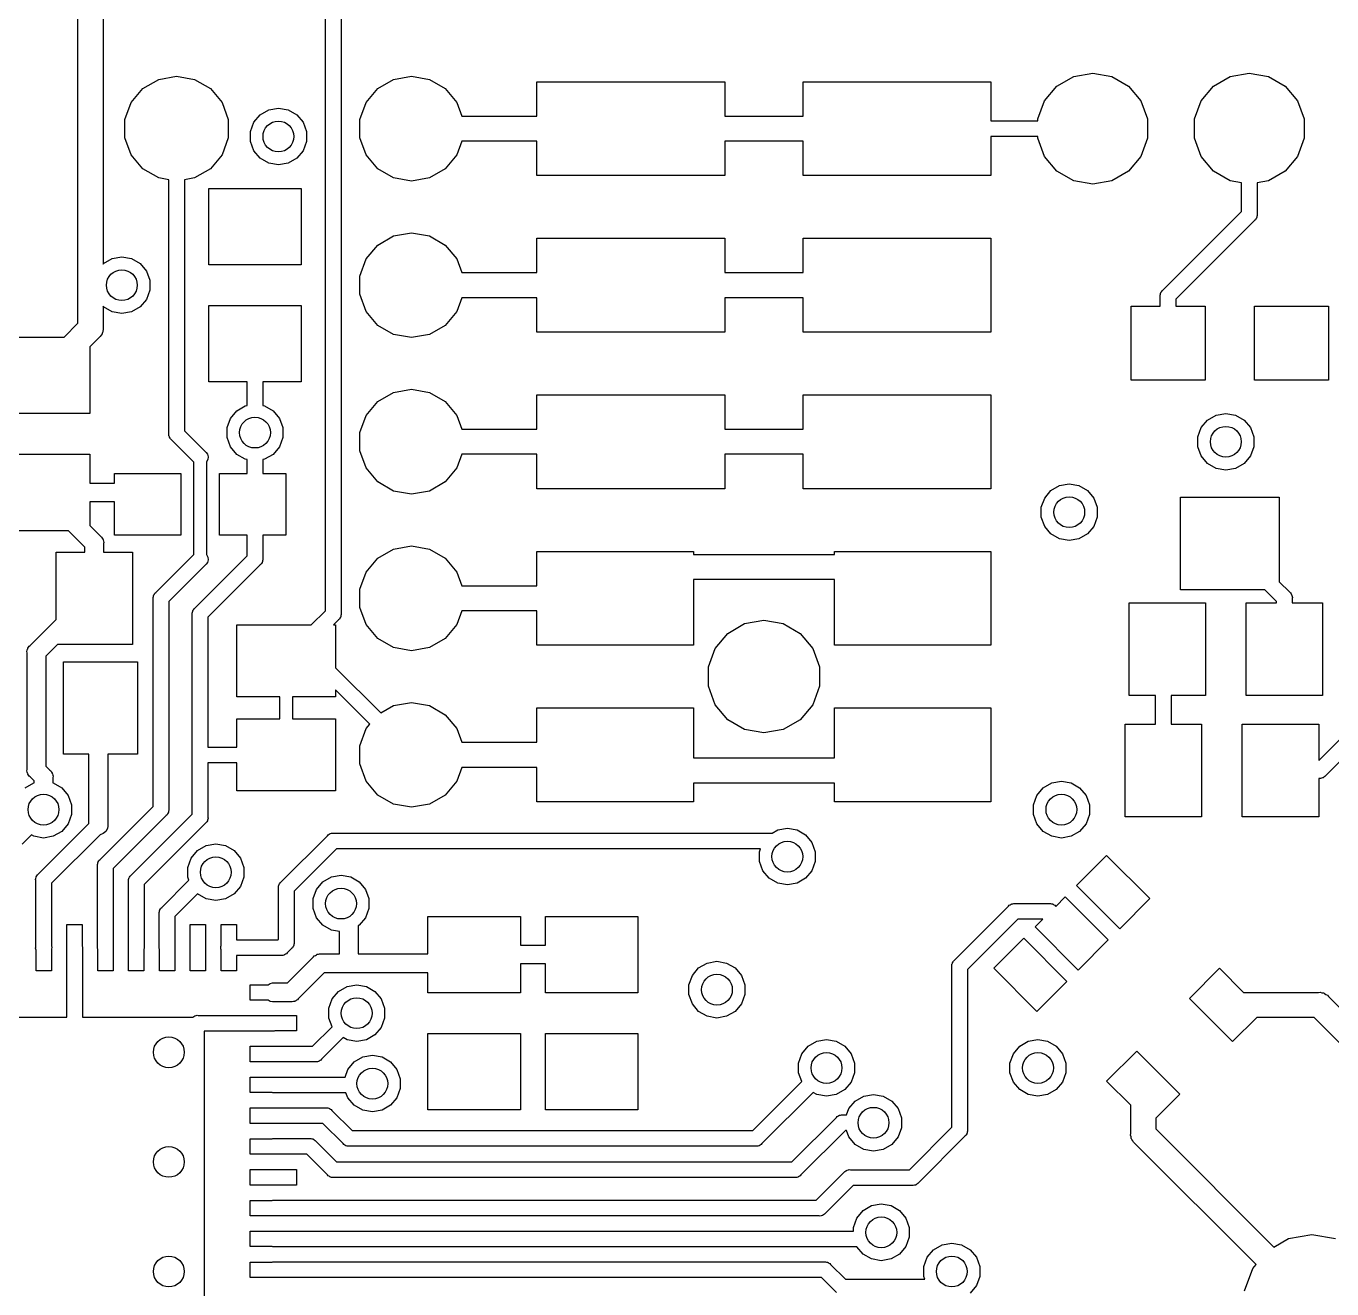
# Model space of a CAD drawing. Extents: x 109.3 to 187.7, y -145.2 to -64.7.
# Drawn here: x 147.96 to 169.14, y -132.72 to -112.23 of the extents above; entities that cross this region are included whole.
import ezdxf

# ---------------------------------------------------------------- set-up
doc = ezdxf.new("R2010")
doc.units = 0
doc.header["$MEASUREMENT"] = 0
doc.layers.add('BLACK', color=7, linetype='CONTINUOUS')

msp = doc.modelspace()

# ---------------------------------------------------------------- linework, layer by layer
at = {"layer": 'BLACK', "linetype": 'CONTINUOUS'}
for p, q in [((152.819, -121.715), (152.819, -85.3241)), ((153.073, -85.3712), (153.073, -121.762)), ((148.806, -116.451), (148.806, -91.6775)), ((149.212, -91.7528), (149.212, -116.092)), ((149.859, -113.242), (150.115, -113.094)), ((150.115, -113.094), (150.406, -113.042)), ((150.406, -113.042), (150.697, -113.094)), ((150.697, -113.094), (150.953, -113.242)), ((153.669, -113.242), (153.925, -113.094)), ((153.925, -113.094), (154.216, -113.042)), ((154.216, -113.042), (154.507, -113.094)), ((154.507, -113.094), (154.763, -113.242)), ((164.685, -113.202), (164.956, -113.045)), ((164.956, -113.045), (165.265, -112.991)), ((165.265, -112.991), (165.574, -113.045)), ((165.574, -113.045), (165.845, -113.202)), ((167.225, -113.202), (167.496, -113.045)), ((167.496, -113.045), (167.805, -112.991)), ((167.805, -112.991), (168.114, -113.045)), ((168.114, -113.045), (168.385, -113.202)), ((149.669, -113.468), (149.859, -113.242)), ((150.953, -113.242), (151.143, -113.468)), ((153.479, -113.468), (153.669, -113.242)), ((154.763, -113.242), (154.953, -113.468)), ((156.248, -113.69), (156.248, -113.132)), ((156.248, -113.132), (159.296, -113.132)), ((159.296, -113.132), (159.296, -113.69)), ((160.566, -113.69), (160.566, -113.132)), ((160.566, -113.132), (163.614, -113.132)), ((163.614, -113.132), (163.614, -113.767)), ((164.483, -113.442), (164.685, -113.202)), ((165.845, -113.202), (166.047, -113.442)), ((167.023, -113.442), (167.225, -113.202)), ((168.385, -113.202), (168.587, -113.442)), ((149.568, -113.746), (149.669, -113.468)), ((151.143, -113.468), (151.244, -113.746)), ((153.378, -113.746), (153.479, -113.468)), ((154.953, -113.468), (155.034, -113.69)), ((164.376, -113.737), (164.483, -113.442)), ((166.047, -113.442), (166.154, -113.737)), ((166.916, -113.737), (167.023, -113.442)), ((168.587, -113.442), (168.694, -113.737)), ((151.659, -113.791), (151.761, -113.668)), ((151.761, -113.668), (151.9, -113.588)), ((151.9, -113.588), (152.057, -113.56)), ((152.057, -113.56), (152.214, -113.588)), ((152.214, -113.588), (152.353, -113.668)), ((152.353, -113.668), (152.456, -113.791)), ((155.034, -113.69), (156.248, -113.69)), ((159.296, -113.69), (160.566, -113.69)), ((149.568, -114.041), (149.568, -113.746)), ((151.244, -113.746), (151.244, -114.041)), ((151.604, -113.941), (151.659, -113.791)), ((151.604, -114.101), (151.604, -113.941)), ((152.456, -113.791), (152.51, -113.941)), ((152.51, -113.941), (152.51, -114.101)), ((153.378, -114.041), (153.378, -113.746)), ((163.614, -113.767), (164.376, -113.767)), ((164.376, -113.767), (164.376, -113.737)), ((166.154, -113.737), (166.154, -114.05)), ((166.916, -114.05), (166.916, -113.737)), ((168.694, -113.737), (168.694, -114.05)), ((149.669, -114.319), (149.568, -114.041)), ((151.244, -114.041), (151.143, -114.319)), ((151.659, -114.251), (151.604, -114.101)), ((152.51, -114.101), (152.456, -114.251)), ((153.479, -114.319), (153.378, -114.041)), ((155.034, -114.097), (154.953, -114.319)), ((156.248, -114.097), (155.034, -114.097)), ((156.248, -114.656), (156.248, -114.097)), ((160.566, -114.097), (159.296, -114.097)), ((159.296, -114.097), (159.296, -114.656)), ((160.566, -114.656), (160.566, -114.097)), ((164.376, -114.021), (163.614, -114.021)), ((163.614, -114.021), (163.614, -114.656)), ((164.376, -114.05), (164.376, -114.021)), ((164.483, -114.345), (164.376, -114.05)), ((166.154, -114.05), (166.047, -114.345)), ((167.023, -114.345), (166.916, -114.05)), ((168.694, -114.05), (168.587, -114.345)), ((149.859, -114.546), (149.669, -114.319)), ((151.143, -114.319), (150.953, -114.546)), ((151.761, -114.373), (151.659, -114.251)), ((152.456, -114.251), (152.353, -114.373)), ((153.669, -114.546), (153.479, -114.319)), ((154.953, -114.319), (154.763, -114.546)), ((164.685, -114.585), (164.483, -114.345)), ((166.047, -114.345), (165.845, -114.585)), ((167.225, -114.585), (167.023, -114.345)), ((168.587, -114.345), (168.385, -114.585)), ((150.115, -114.693), (149.859, -114.546)), ((150.953, -114.546), (150.697, -114.693)), ((151.9, -114.453), (151.761, -114.373)), ((152.057, -114.481), (151.9, -114.453)), ((152.214, -114.453), (152.057, -114.481)), ((152.353, -114.373), (152.214, -114.453)), ((153.925, -114.693), (153.669, -114.546)), ((154.763, -114.546), (154.507, -114.693)), ((150.279, -114.722), (150.115, -114.693)), ((150.279, -118.841), (150.279, -114.722)), ((150.697, -114.693), (150.533, -114.722)), ((150.533, -114.722), (150.533, -118.794)), ((154.216, -114.745), (153.925, -114.693)), ((154.507, -114.693), (154.216, -114.745)), ((159.296, -114.656), (156.248, -114.656)), ((163.614, -114.656), (160.566, -114.656)), ((164.956, -114.742), (164.685, -114.585)), ((165.265, -114.796), (164.956, -114.742)), ((165.574, -114.742), (165.265, -114.796)), ((165.845, -114.585), (165.574, -114.742)), ((167.496, -114.742), (167.225, -114.585)), ((167.678, -114.774), (167.496, -114.742)), ((167.678, -115.238), (167.678, -114.774)), ((168.114, -114.742), (167.932, -114.774)), ((167.932, -114.774), (167.932, -115.285)), ((168.385, -114.585), (168.114, -114.742)), ((150.926, -116.104), (150.926, -114.864)), ((150.926, -114.864), (152.426, -114.864)), ((152.426, -114.864), (152.426, -116.104)), ((166.402, -116.514), (167.678, -115.238)), ((167.891, -115.384), (166.615, -116.661)), ((167.904, -115.373), (167.891, -115.384)), ((167.912, -115.359), (167.904, -115.373)), ((167.922, -115.345), (167.912, -115.359)), ((167.923, -115.34), (167.922, -115.345)), ((167.926, -115.335), (167.923, -115.34)), ((167.929, -115.318), (167.926, -115.335)), ((167.934, -115.302), (167.929, -115.318)), ((167.932, -115.285), (167.934, -115.302)), ((153.669, -115.782), (153.925, -115.634)), ((153.925, -115.634), (154.216, -115.582)), ((154.216, -115.582), (154.507, -115.634)), ((154.507, -115.634), (154.763, -115.782)), ((153.479, -116.008), (153.669, -115.782)), ((154.763, -115.782), (154.953, -116.008)), ((156.248, -116.23), (156.248, -115.672)), ((156.248, -115.672), (159.296, -115.672)), ((159.296, -115.672), (159.296, -116.23)), ((160.566, -116.23), (160.566, -115.672)), ((160.566, -115.672), (163.614, -115.672)), ((163.614, -115.672), (163.614, -117.196)), ((149.221, -116.081), (149.36, -116.001)), ((149.36, -116.001), (149.517, -115.973)), ((149.517, -115.973), (149.674, -116.001)), ((149.674, -116.001), (149.813, -116.081)), ((153.378, -116.286), (153.479, -116.008)), ((154.953, -116.008), (155.034, -116.23)), ((149.212, -116.092), (149.221, -116.081)), ((149.813, -116.081), (149.916, -116.204)), ((149.916, -116.204), (149.97, -116.354)), ((152.426, -116.104), (150.926, -116.104)), ((155.034, -116.23), (156.248, -116.23)), ((159.296, -116.23), (160.566, -116.23)), ((148.806, -117.05), (148.806, -116.451)), ((148.806, -116.451), (148.806, -116.451)), ((149.97, -116.354), (149.97, -116.514)), ((153.378, -116.581), (153.378, -116.286)), ((149.916, -116.664), (149.813, -116.786)), ((149.97, -116.514), (149.916, -116.664)), ((153.479, -116.859), (153.378, -116.581)), ((155.034, -116.637), (154.953, -116.859)), ((156.248, -116.637), (155.034, -116.637)), ((156.248, -117.196), (156.248, -116.637)), ((160.566, -116.637), (159.296, -116.637)), ((159.296, -116.637), (159.296, -117.196)), ((160.566, -117.196), (160.566, -116.637)), ((166.359, -116.597), (166.363, -116.581)), ((166.361, -116.614), (166.359, -116.597)), ((166.361, -116.774), (166.361, -116.614)), ((166.363, -116.581), (166.366, -116.564)), ((166.366, -116.564), (166.369, -116.559)), ((166.369, -116.559), (166.371, -116.554)), ((166.371, -116.554), (166.38, -116.54)), ((166.38, -116.54), (166.389, -116.525)), ((166.389, -116.525), (166.402, -116.514)), ((166.615, -116.661), (166.615, -116.774)), ((149.221, -116.786), (149.212, -116.775)), ((149.212, -116.775), (149.212, -117.126)), ((149.36, -116.866), (149.221, -116.786)), ((149.517, -116.894), (149.36, -116.866)), ((149.674, -116.866), (149.517, -116.894)), ((149.813, -116.786), (149.674, -116.866)), ((150.926, -118.004), (150.926, -116.764)), ((150.926, -116.764), (152.426, -116.764)), ((152.426, -116.764), (152.426, -118.004)), ((153.669, -117.086), (153.479, -116.859)), ((154.953, -116.859), (154.763, -117.086)), ((165.888, -117.974), (165.888, -116.774)), ((165.888, -116.774), (166.361, -116.774)), ((166.615, -116.774), (167.088, -116.774)), ((167.088, -116.774), (167.088, -117.974)), ((167.888, -117.974), (167.888, -116.774)), ((167.888, -116.774), (169.088, -116.774)), ((169.088, -116.774), (169.088, -117.974)), ((148.58, -117.277), (148.806, -117.05)), ((153.925, -117.233), (153.669, -117.086)), ((154.763, -117.086), (154.507, -117.233)), ((147.497, -117.277), (148.58, -117.277)), ((149.147, -117.285), (148.997, -117.434)), ((149.167, -117.267), (149.147, -117.285)), ((149.181, -117.244), (149.167, -117.267)), ((149.196, -117.222), (149.181, -117.244)), ((149.198, -117.213), (149.196, -117.222)), ((149.203, -117.205), (149.198, -117.213)), ((149.208, -117.179), (149.203, -117.205)), ((149.215, -117.153), (149.208, -117.179)), ((149.212, -117.126), (149.215, -117.153)), ((154.216, -117.285), (153.925, -117.233)), ((154.507, -117.233), (154.216, -117.285)), ((159.296, -117.196), (156.248, -117.196)), ((163.614, -117.196), (160.566, -117.196)), ((148.997, -117.434), (148.997, -118.517)), ((151.549, -118.004), (150.926, -118.004)), ((151.549, -118.387), (151.549, -118.004)), ((152.426, -118.004), (151.803, -118.004)), ((151.803, -118.004), (151.803, -118.387)), ((153.669, -118.322), (153.925, -118.174)), ((153.925, -118.174), (154.216, -118.122)), ((154.216, -118.122), (154.507, -118.174)), ((154.507, -118.174), (154.763, -118.322)), ((167.088, -117.974), (165.888, -117.974)), ((169.088, -117.974), (167.888, -117.974)), ((151.38, -118.473), (151.519, -118.393)), ((151.519, -118.393), (151.549, -118.387)), ((151.803, -118.387), (151.833, -118.393)), ((151.833, -118.393), (151.972, -118.473)), ((153.479, -118.548), (153.669, -118.322)), ((154.763, -118.322), (154.953, -118.548)), ((156.248, -118.77), (156.248, -118.212)), ((156.248, -118.212), (159.296, -118.212)), ((159.296, -118.212), (159.296, -118.77)), ((160.566, -118.77), (160.566, -118.212)), ((160.566, -118.212), (163.614, -118.212)), ((163.614, -118.212), (163.614, -119.736)), ((148.997, -118.517), (147.497, -118.517)), ((151.223, -118.745), (151.278, -118.595)), ((151.278, -118.595), (151.38, -118.473)), ((151.972, -118.473), (152.075, -118.595)), ((152.075, -118.595), (152.129, -118.745)), ((153.378, -118.826), (153.479, -118.548)), ((154.953, -118.548), (155.034, -118.77)), ((167.128, -118.621), (167.267, -118.541)), ((167.267, -118.541), (167.424, -118.513)), ((167.424, -118.513), (167.581, -118.541)), ((167.581, -118.541), (167.72, -118.621)), ((150.533, -118.794), (150.885, -119.146)), ((151.223, -118.905), (151.223, -118.745)), ((152.129, -118.745), (152.129, -118.905)), ((155.034, -118.77), (156.248, -118.77)), ((159.296, -118.77), (160.566, -118.77)), ((166.971, -118.894), (167.026, -118.744)), ((167.026, -118.744), (167.128, -118.621)), ((167.72, -118.621), (167.823, -118.744)), ((167.823, -118.744), (167.877, -118.894)), ((150.278, -118.858), (150.279, -118.841)), ((150.282, -118.874), (150.278, -118.858)), ((150.285, -118.891), (150.282, -118.874)), ((150.288, -118.896), (150.285, -118.891)), ((150.289, -118.901), (150.288, -118.896)), ((150.299, -118.915), (150.289, -118.901)), ((150.307, -118.929), (150.299, -118.915)), ((150.32, -118.94), (150.307, -118.929)), ((150.686, -119.306), (150.32, -118.94)), ((151.278, -119.055), (151.223, -118.905)), ((152.129, -118.905), (152.075, -119.055)), ((153.378, -119.121), (153.378, -118.826)), ((166.971, -119.054), (166.971, -118.894)), ((167.877, -118.894), (167.877, -119.054)), ((147.682, -119.177), (148.997, -119.177)), ((148.997, -119.177), (148.997, -119.644)), ((150.885, -119.146), (150.904, -119.173)), ((150.904, -119.173), (150.916, -119.216)), ((150.916, -119.216), (150.912, -119.261)), ((151.38, -119.178), (151.278, -119.055)), ((151.519, -119.258), (151.38, -119.178)), ((151.972, -119.178), (151.833, -119.258)), ((152.075, -119.055), (151.972, -119.178)), ((153.479, -119.399), (153.378, -119.121)), ((155.034, -119.177), (154.953, -119.399)), ((156.248, -119.177), (155.034, -119.177)), ((156.248, -119.736), (156.248, -119.177)), ((160.566, -119.177), (159.296, -119.177)), ((159.296, -119.177), (159.296, -119.736)), ((160.566, -119.736), (160.566, -119.177)), ((167.026, -119.204), (166.971, -119.054)), ((167.128, -119.326), (167.026, -119.204)), ((167.823, -119.204), (167.72, -119.326)), ((167.877, -119.054), (167.823, -119.204)), ((150.685, -120.801), (150.686, -119.306)), ((150.893, -119.302), (150.889, -119.306)), ((150.889, -119.306), (150.889, -120.801)), ((150.912, -119.261), (150.893, -119.302)), ((151.549, -119.263), (151.519, -119.258)), ((151.549, -119.49), (151.549, -119.263)), ((151.833, -119.258), (151.803, -119.263)), ((151.803, -119.263), (151.803, -119.49)), ((153.669, -119.626), (153.479, -119.399)), ((154.953, -119.399), (154.763, -119.626)), ((167.267, -119.406), (167.128, -119.326)), ((167.424, -119.434), (167.267, -119.406)), ((167.581, -119.406), (167.424, -119.434)), ((167.72, -119.326), (167.581, -119.406)), ((148.997, -119.644), (149.4, -119.644)), ((149.4, -119.644), (149.4, -119.49)), ((149.4, -119.49), (150.475, -119.49)), ((150.475, -119.49), (150.475, -120.49)), ((151.1, -120.49), (151.1, -119.49)), ((151.1, -119.49), (151.549, -119.49)), ((151.803, -119.49), (152.175, -119.49)), ((152.175, -119.49), (152.175, -120.49)), ((153.925, -119.773), (153.669, -119.626)), ((154.763, -119.626), (154.507, -119.773)), ((164.727, -119.684), (164.884, -119.656)), ((164.884, -119.656), (165.041, -119.684)), ((154.216, -119.825), (153.925, -119.773)), ((154.507, -119.773), (154.216, -119.825)), ((159.296, -119.736), (156.248, -119.736)), ((163.614, -119.736), (160.566, -119.736)), ((164.486, -119.887), (164.588, -119.764)), ((164.588, -119.764), (164.727, -119.684)), ((165.041, -119.684), (165.18, -119.764)), ((165.18, -119.764), (165.283, -119.887)), ((166.688, -121.374), (166.688, -119.874)), ((166.688, -119.874), (168.288, -119.874)), ((168.288, -119.874), (168.288, -121.244)), ((149.4, -119.949), (148.997, -119.949)), ((148.997, -119.949), (148.997, -120.331)), ((149.4, -120.49), (149.4, -119.949)), ((164.431, -120.037), (164.486, -119.887)), ((164.431, -120.197), (164.431, -120.037)), ((165.283, -119.887), (165.337, -120.037)), ((165.337, -120.037), (165.337, -120.197)), ((164.486, -120.347), (164.431, -120.197)), ((165.337, -120.197), (165.283, -120.347)), ((148.652, -120.417), (147.497, -120.417)), ((148.918, -120.683), (148.652, -120.417)), ((148.997, -120.331), (149.173, -120.507)), ((149.173, -120.507), (149.189, -120.52)), ((150.475, -120.49), (149.4, -120.49)), ((151.549, -120.49), (151.1, -120.49)), ((151.549, -120.826), (151.549, -120.49)), ((152.175, -120.49), (151.803, -120.49)), ((151.803, -120.49), (151.803, -120.873)), ((164.588, -120.469), (164.486, -120.347)), ((164.727, -120.549), (164.588, -120.469)), ((165.18, -120.469), (165.041, -120.549)), ((165.283, -120.347), (165.18, -120.469)), ((148.918, -120.764), (148.918, -120.683)), ((149.189, -120.52), (149.199, -120.538)), ((149.199, -120.538), (149.21, -120.554)), ((149.21, -120.554), (149.212, -120.561)), ((149.212, -120.561), (149.216, -120.567)), ((149.216, -120.567), (149.219, -120.587)), ((149.219, -120.587), (149.224, -120.606)), ((149.224, -120.606), (149.222, -120.626)), ((149.222, -120.626), (149.222, -120.764)), ((153.669, -120.862), (153.925, -120.714)), ((153.925, -120.714), (154.216, -120.662)), ((154.216, -120.662), (154.507, -120.714)), ((154.507, -120.714), (154.763, -120.862)), ((164.884, -120.577), (164.727, -120.549)), ((165.041, -120.549), (164.884, -120.577)), ((148.45, -121.857), (148.45, -120.764)), ((148.45, -120.764), (148.918, -120.764)), ((149.222, -120.764), (149.69, -120.764)), ((149.69, -120.764), (149.69, -122.264)), ((150.066, -121.42), (150.685, -120.801)), ((150.701, -121.674), (151.549, -120.826)), ((150.904, -120.933), (150.885, -120.961)), ((150.889, -120.801), (150.893, -120.805)), ((150.893, -120.805), (150.912, -120.845)), ((150.916, -120.89), (150.904, -120.933)), ((150.912, -120.845), (150.916, -120.89)), ((151.793, -120.933), (151.783, -120.947)), ((151.794, -120.928), (151.793, -120.933)), ((151.797, -120.923), (151.794, -120.928)), ((151.8, -120.906), (151.797, -120.923)), ((151.805, -120.89), (151.8, -120.906)), ((151.803, -120.873), (151.805, -120.89)), ((153.479, -121.088), (153.669, -120.862)), ((154.763, -120.862), (154.953, -121.088)), ((156.248, -121.31), (156.248, -120.752)), ((156.248, -120.752), (158.788, -120.752)), ((158.788, -120.752), (158.788, -120.802)), ((158.788, -120.802), (161.074, -120.802)), ((161.074, -120.802), (161.074, -120.752)), ((161.074, -120.752), (163.614, -120.752)), ((163.614, -120.752), (163.614, -122.276)), ((150.885, -120.961), (150.279, -121.566)), ((151.762, -120.972), (150.914, -121.82)), ((151.775, -120.961), (151.762, -120.972)), ((151.783, -120.947), (151.775, -120.961)), ((153.378, -121.366), (153.479, -121.088)), ((154.953, -121.088), (155.034, -121.31)), ((155.034, -121.31), (156.248, -121.31)), ((161.074, -121.209), (158.788, -121.209)), ((158.788, -121.209), (158.788, -122.276)), ((161.074, -122.276), (161.074, -121.209)), ((168.288, -121.244), (168.46, -121.416)), ((150.024, -121.502), (150.028, -121.486)), ((150.025, -121.519), (150.024, -121.502)), ((150.025, -124.89), (150.025, -121.519)), ((150.028, -121.486), (150.031, -121.469)), ((150.031, -121.469), (150.034, -121.465)), ((150.034, -121.465), (150.035, -121.459)), ((150.035, -121.459), (150.045, -121.445)), ((150.045, -121.445), (150.053, -121.431)), ((150.053, -121.431), (150.066, -121.42)), ((150.279, -121.566), (150.279, -124.937)), ((153.378, -121.661), (153.378, -121.366)), ((168.058, -121.374), (166.688, -121.374)), ((168.247, -121.563), (168.058, -121.374)), ((168.247, -121.589), (168.247, -121.563)), ((168.46, -121.416), (168.473, -121.427)), ((168.473, -121.427), (168.481, -121.442)), ((168.481, -121.442), (168.491, -121.456)), ((168.491, -121.456), (168.492, -121.461)), ((168.492, -121.461), (168.495, -121.466)), ((168.495, -121.466), (168.498, -121.483)), ((168.498, -121.483), (168.503, -121.499)), ((168.503, -121.499), (168.501, -121.516)), ((168.501, -121.516), (168.501, -121.589)), ((150.659, -121.756), (150.663, -121.74)), ((150.66, -121.773), (150.659, -121.756)), ((150.66, -124.031), (150.66, -121.773)), ((150.663, -121.74), (150.666, -121.723)), ((150.666, -121.723), (150.669, -121.719)), ((150.669, -121.719), (150.67, -121.713)), ((150.67, -121.713), (150.68, -121.699)), ((150.68, -121.699), (150.688, -121.685)), ((150.688, -121.685), (150.701, -121.674)), ((152.589, -121.945), (152.819, -121.715)), ((153.075, -121.779), (153.07, -121.795)), ((153.073, -121.762), (153.075, -121.779)), ((153.479, -121.939), (153.378, -121.661)), ((155.034, -121.717), (154.953, -121.939)), ((156.248, -121.717), (155.034, -121.717)), ((156.248, -122.276), (156.248, -121.717)), ((165.854, -123.089), (165.854, -121.589)), ((165.854, -121.589), (167.094, -121.589)), ((167.094, -121.589), (167.094, -123.089)), ((167.754, -123.089), (167.754, -121.589)), ((167.754, -121.589), (168.247, -121.589)), ((168.501, -121.589), (168.994, -121.589)), ((168.994, -121.589), (168.994, -123.089)), ((148.03, -122.278), (148.45, -121.857)), ((150.914, -121.82), (150.914, -123.927)), ((151.384, -123.114), (151.384, -121.945)), ((151.384, -121.945), (152.589, -121.945)), ((153.032, -121.861), (152.948, -121.945)), ((152.948, -121.945), (152.984, -121.945)), ((152.984, -121.945), (152.984, -122.642)), ((153.045, -121.85), (153.032, -121.861)), ((153.053, -121.836), (153.045, -121.85)), ((153.063, -121.822), (153.053, -121.836)), ((153.064, -121.817), (153.063, -121.822)), ((153.067, -121.812), (153.064, -121.817)), ((153.07, -121.795), (153.067, -121.812)), ((153.669, -122.166), (153.479, -121.939)), ((154.953, -121.939), (154.763, -122.166)), ((159.344, -122.084), (159.619, -121.925)), ((159.619, -121.925), (159.931, -121.87)), ((159.931, -121.87), (160.244, -121.925)), ((160.244, -121.925), (160.519, -122.084)), ((153.925, -122.313), (153.669, -122.166)), ((154.763, -122.166), (154.507, -122.313)), ((159.14, -122.327), (159.344, -122.084)), ((160.519, -122.084), (160.723, -122.327)), ((147.978, -122.377), (147.984, -122.357)), ((147.98, -122.397), (147.978, -122.377)), ((147.98, -124.293), (147.98, -122.397)), ((147.984, -122.357), (147.987, -122.337)), ((147.987, -122.337), (147.991, -122.331)), ((147.991, -122.331), (147.992, -122.325)), ((147.992, -122.325), (148.004, -122.308)), ((148.004, -122.308), (148.014, -122.291)), ((148.014, -122.291), (148.03, -122.278)), ((148.475, -122.264), (148.285, -122.453)), ((149.69, -122.264), (148.475, -122.264)), ((154.216, -122.365), (153.925, -122.313)), ((154.507, -122.313), (154.216, -122.365)), ((158.788, -122.276), (156.248, -122.276)), ((159.031, -122.625), (159.14, -122.327)), ((160.723, -122.327), (160.831, -122.625)), ((163.614, -122.276), (161.074, -122.276)), ((148.285, -122.453), (148.285, -124.237)), ((148.57, -124.042), (148.57, -122.542)), ((148.57, -122.542), (149.77, -122.542)), ((149.77, -122.542), (149.77, -124.042)), ((159.031, -122.942), (159.031, -122.625)), ((160.831, -122.625), (160.831, -122.942)), ((152.984, -122.642), (153.716, -123.374)), ((153.539, -123.556), (152.984, -123.001)), ((152.984, -123.001), (152.984, -123.114)), ((159.14, -123.241), (159.031, -122.942)), ((160.831, -122.942), (160.723, -123.241)), ((152.082, -123.114), (151.384, -123.114)), ((152.082, -123.469), (152.082, -123.114)), ((152.984, -123.114), (152.286, -123.114)), ((152.286, -123.114), (152.286, -123.469)), ((153.716, -123.374), (153.925, -123.254)), ((153.925, -123.254), (154.216, -123.202)), ((154.216, -123.202), (154.507, -123.254)), ((154.507, -123.254), (154.763, -123.402)), ((159.344, -123.484), (159.14, -123.241)), ((160.723, -123.241), (160.519, -123.484)), ((166.284, -123.089), (165.854, -123.089)), ((166.284, -123.558), (166.284, -123.089)), ((167.094, -123.089), (166.538, -123.089)), ((166.538, -123.089), (166.538, -123.558)), ((168.994, -123.089), (167.754, -123.089)), ((151.384, -123.927), (151.384, -123.469)), ((151.384, -123.469), (152.082, -123.469)), ((152.286, -123.469), (152.984, -123.469)), ((152.984, -123.469), (152.984, -124.638)), ((154.763, -123.402), (154.953, -123.628)), ((156.248, -123.292), (158.788, -123.292)), ((156.248, -123.85), (156.248, -123.292)), ((158.788, -123.292), (158.788, -124.104)), ((161.074, -124.104), (161.074, -123.292)), ((161.074, -123.292), (163.614, -123.292)), ((163.614, -123.292), (163.614, -124.816)), ((153.378, -123.906), (153.479, -123.628)), ((153.479, -123.628), (153.539, -123.556)), ((154.953, -123.628), (155.034, -123.85)), ((159.619, -123.642), (159.344, -123.484)), ((159.931, -123.697), (159.619, -123.642)), ((160.244, -123.642), (159.931, -123.697)), ((160.519, -123.484), (160.244, -123.642)), ((165.791, -125.058), (165.791, -123.558)), ((165.791, -123.558), (166.284, -123.558)), ((166.538, -123.558), (167.031, -123.558)), ((167.031, -123.558), (167.031, -125.058)), ((167.691, -125.058), (167.691, -123.558)), ((167.691, -123.558), (168.931, -123.558)), ((168.931, -123.558), (168.931, -124.145)), ((168.931, -124.145), (169.456, -123.62)), ((155.034, -123.85), (156.248, -123.85)), ((169.669, -123.766), (169.042, -124.393)), ((148.984, -124.042), (148.57, -124.042)), ((148.984, -125.169), (148.984, -124.042)), ((149.77, -124.042), (149.288, -124.042)), ((149.288, -124.042), (149.288, -125.21)), ((150.66, -124.042), (150.66, -124.031)), ((150.66, -125.017), (150.66, -124.042)), ((150.914, -123.927), (151.384, -123.927)), ((153.378, -124.201), (153.378, -123.906)), ((158.788, -124.104), (161.074, -124.104)), ((147.978, -124.314), (147.98, -124.293)), ((147.984, -124.333), (147.978, -124.314)), ((148.285, -124.237), (148.35, -124.302)), ((148.35, -124.302), (148.366, -124.315)), ((148.366, -124.315), (148.376, -124.333)), ((151.384, -124.181), (150.914, -124.181)), ((150.914, -124.181), (150.914, -125.064)), ((151.384, -124.638), (151.384, -124.181)), ((153.479, -124.479), (153.378, -124.201)), ((155.034, -124.257), (154.953, -124.479)), ((156.248, -124.257), (155.034, -124.257)), ((156.248, -124.816), (156.248, -124.257)), ((147.951, -124.59), (148.09, -124.51)), ((147.987, -124.353), (147.984, -124.333)), ((147.991, -124.359), (147.987, -124.353)), ((147.992, -124.366), (147.991, -124.359)), ((148.004, -124.382), (147.992, -124.366)), ((148.014, -124.4), (148.004, -124.382)), ((148.03, -124.413), (148.014, -124.4)), ((148.095, -124.478), (148.03, -124.413)), ((148.09, -124.51), (148.095, -124.509)), ((148.095, -124.509), (148.095, -124.478)), ((148.376, -124.333), (148.387, -124.349)), ((148.387, -124.349), (148.389, -124.356)), ((148.389, -124.356), (148.393, -124.362)), ((148.393, -124.362), (148.396, -124.382)), ((148.396, -124.382), (148.401, -124.401)), ((148.401, -124.401), (148.399, -124.421)), ((148.399, -124.421), (148.399, -124.509)), ((148.399, -124.509), (148.404, -124.51)), ((148.404, -124.51), (148.543, -124.59)), ((153.669, -124.706), (153.479, -124.479)), ((154.953, -124.479), (154.763, -124.706)), ((161.074, -124.511), (158.788, -124.511)), ((158.788, -124.511), (158.788, -124.816)), ((161.074, -124.816), (161.074, -124.511)), ((164.461, -124.59), (164.6, -124.51)), ((164.6, -124.51), (164.757, -124.482)), ((164.757, -124.482), (164.914, -124.51)), ((164.914, -124.51), (165.053, -124.59)), ((168.943, -124.435), (168.931, -124.435)), ((168.931, -124.435), (168.931, -125.058)), ((168.959, -124.436), (168.943, -124.435)), ((168.976, -124.432), (168.959, -124.436)), ((168.992, -124.429), (168.976, -124.432)), ((168.997, -124.426), (168.992, -124.429)), ((169.003, -124.424), (168.997, -124.426)), ((169.016, -124.415), (169.003, -124.424)), ((169.031, -124.406), (169.016, -124.415)), ((169.042, -124.393), (169.031, -124.406)), ((148.543, -124.59), (148.646, -124.713)), ((148.646, -124.713), (148.7, -124.863)), ((152.984, -124.638), (151.384, -124.638)), ((153.925, -124.853), (153.669, -124.706)), ((154.763, -124.706), (154.507, -124.853)), ((164.304, -124.863), (164.359, -124.713)), ((164.359, -124.713), (164.461, -124.59)), ((165.053, -124.59), (165.156, -124.713)), ((165.156, -124.713), (165.21, -124.863)), ((148.7, -124.863), (148.7, -125.023)), ((149.165, -125.75), (150.025, -124.89)), ((150.281, -124.954), (150.276, -124.97)), ((150.279, -124.937), (150.281, -124.954)), ((154.216, -124.905), (153.925, -124.853)), ((154.507, -124.853), (154.216, -124.905)), ((158.788, -124.816), (156.248, -124.816)), ((163.614, -124.816), (161.074, -124.816)), ((164.304, -125.023), (164.304, -124.863)), ((165.21, -124.863), (165.21, -125.023)), ((148.161, -125.992), (148.984, -125.169)), ((148.7, -125.023), (148.646, -125.173)), ((150.238, -125.036), (149.378, -125.896)), ((149.665, -126.012), (150.66, -125.017)), ((150.873, -125.163), (149.878, -126.158)), ((150.251, -125.025), (150.238, -125.036)), ((150.259, -125.011), (150.251, -125.025)), ((150.269, -124.997), (150.259, -125.011)), ((150.27, -124.992), (150.269, -124.997)), ((150.273, -124.987), (150.27, -124.992)), ((150.276, -124.97), (150.273, -124.987)), ((150.886, -125.152), (150.873, -125.163)), ((150.894, -125.138), (150.886, -125.152)), ((150.904, -125.124), (150.894, -125.138)), ((150.905, -125.119), (150.904, -125.124)), ((150.908, -125.114), (150.905, -125.119)), ((150.911, -125.097), (150.908, -125.114)), ((150.916, -125.081), (150.911, -125.097)), ((150.914, -125.064), (150.916, -125.081)), ((164.359, -125.173), (164.304, -125.023)), ((165.21, -125.023), (165.156, -125.173)), ((167.031, -125.058), (165.791, -125.058)), ((168.931, -125.058), (167.691, -125.058)), ((148.052, -125.353), (147.903, -125.502)), ((148.09, -125.375), (148.052, -125.353)), ((148.247, -125.403), (148.09, -125.375)), ((148.404, -125.375), (148.247, -125.403)), ((149.163, -125.349), (148.374, -126.138)), ((148.543, -125.295), (148.404, -125.375)), ((148.646, -125.173), (148.543, -125.295)), ((149.213, -125.331), (149.163, -125.349)), ((149.255, -125.296), (149.213, -125.331)), ((149.282, -125.25), (149.255, -125.296)), ((149.288, -125.21), (149.282, -125.25)), ((152.098, -126.119), (152.852, -125.365)), ((152.852, -125.365), (152.863, -125.352)), ((152.863, -125.352), (152.878, -125.343)), ((152.878, -125.343), (152.892, -125.334)), ((152.892, -125.334), (152.897, -125.332)), ((152.897, -125.332), (152.902, -125.329)), ((152.902, -125.329), (152.919, -125.326)), ((152.919, -125.326), (152.935, -125.322)), ((152.935, -125.322), (152.952, -125.324)), ((152.952, -125.324), (160.053, -125.324)), ((160.053, -125.324), (160.068, -125.322)), ((160.068, -125.322), (160.155, -125.272)), ((160.155, -125.272), (160.312, -125.244)), ((160.312, -125.244), (160.469, -125.272)), ((160.469, -125.272), (160.608, -125.352)), ((160.608, -125.352), (160.711, -125.475)), ((164.461, -125.295), (164.359, -125.173)), ((164.6, -125.375), (164.461, -125.295)), ((164.757, -125.403), (164.6, -125.375)), ((164.914, -125.375), (164.757, -125.403)), ((165.053, -125.295), (164.914, -125.375)), ((165.156, -125.173), (165.053, -125.295)), ((150.745, -125.606), (150.884, -125.526)), ((150.884, -125.526), (151.041, -125.498)), ((151.041, -125.498), (151.198, -125.526)), ((151.198, -125.526), (151.337, -125.606)), ((152.999, -125.578), (152.311, -126.265)), ((159.876, -125.578), (152.999, -125.578)), ((159.859, -125.625), (159.876, -125.578)), ((160.711, -125.475), (160.765, -125.625)), ((149.127, -125.816), (149.13, -125.799)), ((149.13, -125.799), (149.133, -125.795)), ((149.133, -125.795), (149.134, -125.789)), ((149.134, -125.789), (149.144, -125.775)), ((149.144, -125.775), (149.152, -125.761)), ((149.152, -125.761), (149.165, -125.75)), ((150.588, -125.879), (150.643, -125.729)), ((150.643, -125.729), (150.745, -125.606)), ((151.337, -125.606), (151.44, -125.729)), ((151.44, -125.729), (151.494, -125.879)), ((159.859, -125.785), (159.859, -125.625)), ((159.914, -125.935), (159.859, -125.785)), ((160.765, -125.785), (160.711, -125.935)), ((160.765, -125.625), (160.765, -125.785)), ((165.002, -126.174), (165.49, -125.686)), ((165.49, -125.686), (166.19, -126.386)), ((148.13, -126.031), (148.14, -126.017)), ((148.14, -126.017), (148.148, -126.003)), ((148.148, -126.003), (148.161, -125.992)), ((149.123, -125.832), (149.127, -125.816)), ((149.124, -125.849), (149.123, -125.832)), ((149.124, -127.194), (149.124, -125.849)), ((149.378, -125.896), (149.378, -127.194)), ((149.652, -126.023), (149.665, -126.012)), ((150.588, -126.039), (150.588, -125.879)), ((151.494, -125.879), (151.494, -126.039)), ((152.916, -126.034), (153.073, -126.006)), ((153.073, -126.006), (153.23, -126.034)), ((160.016, -126.057), (159.914, -125.935)), ((160.711, -125.935), (160.608, -126.057)), ((148.119, -126.074), (148.123, -126.058)), ((148.12, -126.091), (148.119, -126.074)), ((148.12, -127.173), (148.12, -126.091)), ((148.123, -126.058), (148.126, -126.041)), ((148.126, -126.041), (148.129, -126.037)), ((148.129, -126.037), (148.13, -126.031)), ((148.374, -126.138), (148.374, -126.808)), ((149.623, -126.094), (149.627, -126.078)), ((149.624, -126.111), (149.623, -126.094)), ((149.624, -127.194), (149.624, -126.111)), ((149.627, -126.078), (149.63, -126.061)), ((149.63, -126.061), (149.633, -126.057)), ((149.633, -126.057), (149.634, -126.051)), ((149.634, -126.051), (149.644, -126.037)), ((149.644, -126.037), (149.652, -126.023)), ((149.878, -126.158), (149.878, -127.194)), ((150.165, -126.528), (150.606, -126.087)), ((150.606, -126.087), (150.588, -126.039)), ((151.44, -126.189), (151.337, -126.311)), ((151.494, -126.039), (151.44, -126.189)), ((152.056, -126.201), (152.06, -126.185)), ((152.057, -126.218), (152.056, -126.201)), ((152.057, -127.049), (152.057, -126.218)), ((152.06, -126.185), (152.063, -126.168)), ((152.063, -126.168), (152.066, -126.164)), ((152.066, -126.164), (152.067, -126.158)), ((152.067, -126.158), (152.077, -126.144)), ((152.077, -126.144), (152.085, -126.13)), ((152.085, -126.13), (152.098, -126.119)), ((152.675, -126.237), (152.777, -126.114)), ((152.777, -126.114), (152.916, -126.034)), ((153.23, -126.034), (153.369, -126.114)), ((153.369, -126.114), (153.472, -126.237)), ((160.155, -126.137), (160.016, -126.057)), ((160.312, -126.165), (160.155, -126.137)), ((160.469, -126.137), (160.312, -126.165)), ((160.608, -126.057), (160.469, -126.137)), ((165.702, -126.874), (165.002, -126.174)), ((150.743, -126.309), (150.378, -126.674)), ((150.745, -126.311), (150.743, -126.309)), ((150.884, -126.391), (150.745, -126.311)), ((151.041, -126.419), (150.884, -126.391)), ((151.198, -126.391), (151.041, -126.419)), ((151.337, -126.311), (151.198, -126.391)), ((152.311, -126.265), (152.311, -127.096)), ((152.62, -126.387), (152.675, -126.237)), ((152.62, -126.547), (152.62, -126.387)), ((153.472, -126.237), (153.526, -126.387)), ((153.526, -126.387), (153.526, -126.547)), ((164.664, -126.512), (164.818, -126.357)), ((164.818, -126.357), (165.518, -127.057)), ((166.19, -126.386), (165.702, -126.874)), ((150.123, -126.61), (150.127, -126.594)), ((150.124, -126.627), (150.123, -126.61)), ((150.124, -127.194), (150.124, -126.627)), ((150.127, -126.594), (150.13, -126.577)), ((150.13, -126.577), (150.133, -126.573)), ((150.133, -126.573), (150.134, -126.567)), ((150.134, -126.567), (150.144, -126.553)), ((150.144, -126.553), (150.152, -126.539)), ((150.152, -126.539), (150.165, -126.528)), ((152.675, -126.697), (152.62, -126.547)), ((153.526, -126.547), (153.472, -126.697)), ((163.02, -127.389), (163.901, -126.508)), ((163.901, -126.508), (163.912, -126.495)), ((163.912, -126.495), (163.927, -126.486)), ((163.927, -126.486), (163.941, -126.477)), ((163.941, -126.477), (163.946, -126.475)), ((163.946, -126.475), (163.951, -126.472)), ((163.951, -126.472), (163.968, -126.469)), ((163.968, -126.469), (163.984, -126.465)), ((163.984, -126.465), (164.001, -126.467)), ((164.001, -126.467), (164.561, -126.467)), ((164.561, -126.467), (164.578, -126.465)), ((164.578, -126.465), (164.594, -126.469)), ((164.594, -126.469), (164.611, -126.472)), ((164.611, -126.472), (164.616, -126.475)), ((164.616, -126.475), (164.621, -126.477)), ((164.621, -126.477), (164.635, -126.486)), ((164.635, -126.486), (164.649, -126.495)), ((164.649, -126.495), (164.66, -126.508)), ((164.66, -126.508), (164.664, -126.512)), ((148.374, -126.808), (148.376, -126.808)), ((148.376, -126.808), (148.376, -127.158)), ((148.626, -127.16), (148.626, -126.808)), ((148.626, -126.808), (148.876, -126.808)), ((148.876, -126.808), (148.876, -127.16)), ((150.378, -126.674), (150.378, -127.194)), ((150.626, -127.558), (150.626, -126.808)), ((150.626, -126.808), (150.876, -126.808)), ((150.876, -126.808), (150.876, -127.558)), ((151.126, -127.155), (151.126, -126.808)), ((151.126, -126.808), (151.376, -126.808)), ((151.376, -126.808), (151.376, -127.056)), ((152.777, -126.819), (152.675, -126.697)), ((152.916, -126.899), (152.777, -126.819)), ((153.369, -126.819), (153.352, -126.829)), ((153.352, -126.829), (153.352, -127.283)), ((153.472, -126.697), (153.369, -126.819)), ((154.482, -127.283), (154.482, -126.675)), ((154.482, -126.675), (155.982, -126.675)), ((155.982, -126.675), (155.982, -127.142)), ((156.387, -127.142), (156.387, -126.675)), ((156.387, -126.675), (157.887, -126.675)), ((157.887, -126.675), (157.887, -127.915)), ((164.048, -126.721), (163.233, -127.535)), ((164.455, -126.721), (164.048, -126.721)), ((164.33, -126.845), (164.455, -126.721)), ((165.03, -127.545), (164.33, -126.845)), ((151.376, -127.056), (152.05, -127.056)), ((152.05, -127.056), (152.057, -127.049)), ((153.048, -126.922), (152.916, -126.899)), ((153.048, -127.283), (153.048, -126.922)), ((163.659, -127.517), (164.147, -127.029)), ((164.147, -127.029), (164.847, -127.729)), ((165.518, -127.057), (165.03, -127.545)), ((148.119, -127.19), (148.12, -127.173)), ((148.123, -127.206), (148.119, -127.19)), ((148.126, -127.223), (148.123, -127.206)), ((148.126, -127.558), (148.126, -127.223)), ((148.126, -127.223), (148.126, -127.223)), ((148.376, -127.158), (148.38, -127.171)), ((148.38, -127.171), (148.376, -127.211)), ((148.376, -127.211), (148.376, -127.558)), ((148.624, -127.171), (148.626, -127.16)), ((148.624, -128.308), (148.624, -127.171)), ((148.876, -127.16), (148.878, -127.171)), ((148.878, -127.171), (148.878, -128.308)), ((149.126, -127.205), (149.124, -127.194)), ((149.126, -127.558), (149.126, -127.205)), ((149.378, -127.194), (149.376, -127.205)), ((149.376, -127.205), (149.376, -127.558)), ((149.626, -127.205), (149.624, -127.194)), ((149.626, -127.558), (149.626, -127.205)), ((149.878, -127.194), (149.876, -127.205)), ((149.876, -127.205), (149.876, -127.558)), ((150.126, -127.205), (150.124, -127.194)), ((150.126, -127.558), (150.126, -127.205)), ((150.378, -127.194), (150.376, -127.205)), ((150.376, -127.205), (150.376, -127.558)), ((151.124, -127.16), (151.126, -127.155)), ((151.124, -127.205), (151.124, -127.16)), ((151.126, -127.21), (151.124, -127.205)), ((151.126, -127.558), (151.126, -127.21)), ((152.186, -127.281), (152.171, -127.29)), ((152.197, -127.268), (152.186, -127.281)), ((152.27, -127.195), (152.197, -127.268)), ((152.283, -127.184), (152.27, -127.195)), ((152.291, -127.17), (152.283, -127.184)), ((152.301, -127.156), (152.291, -127.17)), ((152.302, -127.151), (152.301, -127.156)), ((152.305, -127.146), (152.302, -127.151)), ((152.308, -127.129), (152.305, -127.146)), ((152.313, -127.113), (152.308, -127.129)), ((152.311, -127.096), (152.313, -127.113)), ((152.685, -127.29), (152.705, -127.287)), ((152.705, -127.287), (152.725, -127.282)), ((152.725, -127.282), (152.745, -127.283)), ((152.745, -127.283), (153.048, -127.283)), ((153.352, -127.283), (154.482, -127.283)), ((155.982, -127.142), (156.387, -127.142)), ((152.098, -127.31), (151.376, -127.31)), ((151.376, -127.31), (151.376, -127.558)), ((152.114, -127.311), (152.098, -127.31)), ((152.131, -127.307), (152.114, -127.311)), ((152.147, -127.304), (152.131, -127.307)), ((152.152, -127.301), (152.147, -127.304)), ((152.158, -127.299), (152.152, -127.301)), ((152.171, -127.29), (152.158, -127.299)), ((152.203, -127.755), (152.626, -127.333)), ((152.626, -127.333), (152.639, -127.317)), ((152.639, -127.317), (152.656, -127.307)), ((152.656, -127.307), (152.673, -127.296)), ((152.673, -127.296), (152.679, -127.294)), ((152.679, -127.294), (152.685, -127.29)), ((156.387, -127.447), (155.982, -127.447)), ((155.982, -127.447), (155.982, -127.915)), ((156.387, -127.915), (156.387, -127.447)), ((158.873, -127.511), (159.012, -127.431)), ((159.012, -127.431), (159.169, -127.403)), ((159.169, -127.403), (159.326, -127.431)), ((159.326, -127.431), (159.465, -127.511)), ((162.978, -127.471), (162.982, -127.455)), ((162.979, -127.488), (162.978, -127.471)), ((162.979, -130.097), (162.979, -127.488)), ((162.982, -127.455), (162.985, -127.438)), ((162.985, -127.438), (162.988, -127.434)), ((162.988, -127.434), (162.989, -127.428)), ((162.989, -127.428), (162.999, -127.414)), ((162.999, -127.414), (163.007, -127.4)), ((163.007, -127.4), (163.02, -127.389)), ((148.376, -127.558), (148.126, -127.558)), ((149.376, -127.558), (149.126, -127.558)), ((149.876, -127.558), (149.626, -127.558)), ((150.376, -127.558), (150.126, -127.558)), ((150.876, -127.558), (150.626, -127.558)), ((151.376, -127.558), (151.126, -127.558)), ((152.801, -127.588), (152.379, -128.011)), ((154.482, -127.588), (152.801, -127.588)), ((154.482, -127.915), (154.482, -127.588)), ((158.716, -127.784), (158.771, -127.634)), ((158.771, -127.634), (158.873, -127.511)), ((159.465, -127.511), (159.568, -127.634)), ((159.568, -127.634), (159.622, -127.784)), ((163.233, -127.535), (163.233, -130.144)), ((164.359, -128.217), (163.659, -127.517)), ((166.834, -128.005), (167.322, -127.517)), ((167.322, -127.517), (167.712, -127.908)), ((151.601, -128.033), (151.601, -127.783)), ((151.601, -127.783), (151.888, -127.783)), ((151.888, -127.783), (151.923, -127.762)), ((151.923, -127.762), (151.963, -127.755)), ((151.963, -127.755), (152.203, -127.755)), ((152.929, -128.015), (153.031, -127.892)), ((153.031, -127.892), (153.17, -127.812)), ((153.17, -127.812), (153.327, -127.784)), ((153.327, -127.784), (153.484, -127.812)), ((153.484, -127.812), (153.623, -127.892)), ((153.623, -127.892), (153.726, -128.015)), ((155.982, -127.915), (154.482, -127.915)), ((157.887, -127.915), (156.387, -127.915)), ((158.716, -127.944), (158.716, -127.784)), ((159.622, -127.784), (159.622, -127.944)), ((164.847, -127.729), (164.359, -128.217)), ((167.712, -127.908), (168.929, -127.908)), ((168.929, -127.908), (168.956, -127.906)), ((168.956, -127.906), (168.982, -127.913)), ((168.982, -127.913), (169.009, -127.917)), ((169.009, -127.917), (169.017, -127.922)), ((169.017, -127.922), (169.026, -127.924)), ((169.026, -127.924), (169.048, -127.94)), ((151.888, -128.033), (151.601, -128.033)), ((151.923, -128.053), (151.888, -128.033)), ((151.963, -128.06), (151.923, -128.053)), ((152.26, -128.06), (151.963, -128.06)), ((152.28, -128.062), (152.26, -128.06)), ((152.299, -128.057), (152.28, -128.062)), ((152.319, -128.053), (152.299, -128.057)), ((152.325, -128.05), (152.319, -128.053)), ((152.332, -128.048), (152.325, -128.05)), ((152.348, -128.036), (152.332, -128.048)), ((152.366, -128.026), (152.348, -128.036)), ((152.379, -128.011), (152.366, -128.026)), ((152.874, -128.165), (152.929, -128.015)), ((153.726, -128.015), (153.78, -128.165)), ((158.771, -128.094), (158.716, -127.944)), ((158.873, -128.216), (158.771, -128.094)), ((159.568, -128.094), (159.465, -128.216)), ((159.622, -127.944), (159.568, -128.094)), ((167.534, -128.705), (166.834, -128.005)), ((169.048, -127.94), (169.071, -127.953)), ((169.071, -127.953), (169.088, -127.974)), ((169.088, -127.974), (170.679, -129.564)), ((146.151, -128.308), (148.624, -128.308)), ((148.878, -128.308), (150.67, -128.308)), ((150.67, -128.308), (150.683, -128.3)), ((150.683, -128.3), (150.697, -128.291)), ((150.697, -128.291), (150.702, -128.289)), ((150.702, -128.289), (150.707, -128.286)), ((150.707, -128.286), (150.724, -128.283)), ((150.724, -128.283), (150.74, -128.279)), ((150.74, -128.279), (150.757, -128.281)), ((150.757, -128.281), (151.987, -128.281)), ((151.987, -128.281), (151.999, -128.283)), ((151.999, -128.283), (152.351, -128.283)), ((152.351, -128.283), (152.351, -128.533)), ((152.874, -128.325), (152.874, -128.165)), ((152.926, -128.467), (152.874, -128.325)), ((153.78, -128.325), (153.726, -128.475)), ((153.78, -128.165), (153.78, -128.325)), ((159.012, -128.296), (158.873, -128.216)), ((159.169, -128.324), (159.012, -128.296)), ((159.326, -128.296), (159.169, -128.324)), ((159.465, -128.216), (159.326, -128.296)), ((167.924, -128.314), (167.534, -128.705)), ((168.854, -128.314), (167.924, -128.314)), ((170.39, -129.85), (168.854, -128.314)), ((151.987, -128.535), (150.851, -128.535)), ((150.851, -128.535), (150.851, -133.008)), ((151.999, -128.533), (151.987, -128.535)), ((152.351, -128.533), (151.999, -128.533)), ((152.611, -128.781), (152.926, -128.467)), ((153.726, -128.475), (153.623, -128.597)), ((153.109, -128.642), (152.758, -128.993)), ((153.17, -128.677), (153.109, -128.642)), ((153.327, -128.705), (153.17, -128.677)), ((153.484, -128.677), (153.327, -128.705)), ((153.623, -128.597), (153.484, -128.677)), ((154.482, -129.815), (154.482, -128.575)), ((154.482, -128.575), (155.982, -128.575)), ((155.982, -128.575), (155.982, -129.815)), ((156.387, -129.815), (156.387, -128.575)), ((156.387, -128.575), (157.887, -128.575)), ((157.887, -128.575), (157.887, -129.815)), ((160.651, -128.781), (160.79, -128.701)), ((160.79, -128.701), (160.947, -128.673)), ((160.947, -128.673), (161.104, -128.701)), ((161.104, -128.701), (161.243, -128.781)), ((164.08, -128.781), (164.219, -128.701)), ((164.219, -128.701), (164.376, -128.673)), ((164.376, -128.673), (164.533, -128.701)), ((164.533, -128.701), (164.672, -128.781)), ((151.601, -129.033), (151.601, -128.783)), ((151.601, -128.783), (151.954, -128.783)), ((151.954, -128.783), (151.965, -128.781)), ((151.965, -128.781), (152.611, -128.781)), ((153.285, -129.035), (153.424, -128.955)), ((153.424, -128.955), (153.581, -128.927)), ((153.581, -128.927), (153.738, -128.955)), ((153.738, -128.955), (153.877, -129.035)), ((160.494, -129.054), (160.549, -128.904)), ((160.549, -128.904), (160.651, -128.781)), ((161.243, -128.781), (161.346, -128.904)), ((161.346, -128.904), (161.4, -129.054)), ((163.923, -129.054), (163.978, -128.904)), ((163.978, -128.904), (164.08, -128.781)), ((164.672, -128.781), (164.775, -128.904)), ((164.775, -128.904), (164.829, -129.054)), ((165.49, -129.349), (165.978, -128.861)), ((165.978, -128.861), (166.678, -129.561)), ((151.954, -129.033), (151.601, -129.033)), ((151.965, -129.035), (151.954, -129.033)), ((152.659, -129.035), (151.965, -129.035)), ((152.675, -129.036), (152.659, -129.035)), ((152.692, -129.032), (152.675, -129.036)), ((152.708, -129.029), (152.692, -129.032)), ((152.713, -129.026), (152.708, -129.029)), ((152.719, -129.024), (152.713, -129.026)), ((152.732, -129.015), (152.719, -129.024)), ((152.747, -129.006), (152.732, -129.015)), ((152.758, -128.993), (152.747, -129.006)), ((153.138, -129.281), (153.183, -129.158)), ((153.183, -129.158), (153.285, -129.035)), ((153.877, -129.035), (153.98, -129.158)), ((153.98, -129.158), (154.034, -129.308)), ((160.494, -129.214), (160.494, -129.054)), ((161.4, -129.054), (161.4, -129.214)), ((163.923, -129.214), (163.923, -129.054)), ((164.829, -129.054), (164.829, -129.214)), ((151.601, -129.533), (151.601, -129.283)), ((151.601, -129.283), (151.954, -129.283)), ((151.954, -129.283), (151.965, -129.281)), ((151.965, -129.281), (153.138, -129.281)), ((154.034, -129.308), (154.034, -129.468)), ((159.751, -130.15), (160.546, -129.356)), ((160.546, -129.356), (160.494, -129.214)), ((161.346, -129.364), (161.243, -129.486)), ((161.4, -129.214), (161.346, -129.364)), ((163.978, -129.364), (163.923, -129.214)), ((164.08, -129.486), (163.978, -129.364)), ((164.775, -129.364), (164.672, -129.486)), ((164.829, -129.214), (164.775, -129.364)), ((165.881, -129.739), (165.49, -129.349)), ((151.954, -129.533), (151.601, -129.533)), ((151.965, -129.535), (151.954, -129.533)), ((153.152, -129.535), (151.965, -129.535)), ((153.183, -129.618), (153.152, -129.535)), ((153.285, -129.74), (153.183, -129.618)), ((153.98, -129.618), (153.877, -129.74)), ((154.034, -129.468), (153.98, -129.618)), ((160.729, -129.531), (159.898, -130.362)), ((160.79, -129.566), (160.729, -129.531)), ((160.947, -129.594), (160.79, -129.566)), ((161.104, -129.566), (160.947, -129.594)), ((161.243, -129.486), (161.104, -129.566)), ((161.413, -129.67), (161.552, -129.59)), ((161.552, -129.59), (161.709, -129.562)), ((161.709, -129.562), (161.866, -129.59)), ((161.866, -129.59), (162.005, -129.67)), ((164.219, -129.566), (164.08, -129.486)), ((164.376, -129.594), (164.219, -129.566)), ((164.533, -129.566), (164.376, -129.594)), ((164.672, -129.486), (164.533, -129.566)), ((166.678, -129.561), (166.287, -129.951)), ((151.601, -130.033), (151.601, -129.783)), ((151.601, -129.783), (151.954, -129.783)), ((151.954, -129.783), (151.965, -129.781)), ((151.965, -129.781), (152.826, -129.781)), ((152.826, -129.781), (152.842, -129.779)), ((152.842, -129.779), (152.859, -129.783)), ((152.859, -129.783), (152.875, -129.786)), ((152.875, -129.786), (152.88, -129.789)), ((152.88, -129.789), (152.886, -129.791)), ((152.886, -129.791), (152.899, -129.8)), ((152.899, -129.8), (152.914, -129.809)), ((152.914, -129.809), (152.925, -129.822)), ((152.925, -129.822), (153.253, -130.15)), ((153.424, -129.82), (153.285, -129.74)), ((153.581, -129.848), (153.424, -129.82)), ((153.738, -129.82), (153.581, -129.848)), ((153.877, -129.74), (153.738, -129.82)), ((155.982, -129.815), (154.482, -129.815)), ((157.887, -129.815), (156.387, -129.815)), ((161.273, -129.896), (161.311, -129.793)), ((161.311, -129.793), (161.413, -129.67)), ((162.005, -129.67), (162.108, -129.793)), ((162.108, -129.793), (162.162, -129.943)), ((165.881, -130.198), (165.881, -129.739)), ((151.954, -130.033), (151.601, -130.033)), ((151.965, -130.035), (151.954, -130.033)), ((152.778, -130.035), (151.965, -130.035)), ((153.106, -130.362), (152.778, -130.035)), ((160.386, -130.658), (161.107, -129.937)), ((161.107, -129.937), (161.118, -129.924)), ((161.118, -129.924), (161.133, -129.915)), ((161.133, -129.915), (161.147, -129.906)), ((161.147, -129.906), (161.152, -129.904)), ((161.152, -129.904), (161.157, -129.901)), ((161.157, -129.901), (161.174, -129.898)), ((161.174, -129.898), (161.19, -129.894)), ((161.19, -129.894), (161.207, -129.896)), ((161.207, -129.896), (161.273, -129.896)), ((162.162, -129.943), (162.162, -130.103)), ((166.287, -129.951), (166.287, -130.122)), ((153.253, -130.15), (159.751, -130.15)), ((161.254, -130.15), (160.533, -130.87)), ((161.273, -130.15), (161.254, -130.15)), ((161.311, -130.253), (161.273, -130.15)), ((161.413, -130.375), (161.311, -130.253)), ((162.108, -130.253), (162.005, -130.375)), ((162.162, -130.103), (162.108, -130.253)), ((162.291, -130.785), (162.979, -130.097)), ((163.192, -130.243), (162.438, -130.997)), ((163.205, -130.232), (163.192, -130.243)), ((163.213, -130.218), (163.205, -130.232)), ((163.223, -130.204), (163.213, -130.218)), ((163.224, -130.199), (163.223, -130.204)), ((163.227, -130.194), (163.224, -130.199)), ((163.23, -130.177), (163.227, -130.194)), ((163.235, -130.161), (163.23, -130.177)), ((163.233, -130.144), (163.235, -130.161)), ((165.879, -130.225), (165.881, -130.198)), ((165.886, -130.251), (165.879, -130.225)), ((165.89, -130.277), (165.886, -130.251)), ((166.287, -130.122), (168.204, -132.039)), ((151.601, -130.533), (151.601, -130.283)), ((151.601, -130.283), (151.954, -130.283)), ((151.954, -130.283), (151.965, -130.281)), ((151.965, -130.281), (152.564, -130.281)), ((152.564, -130.281), (152.58, -130.279)), ((152.58, -130.279), (152.597, -130.283)), ((152.597, -130.283), (152.613, -130.286)), ((152.613, -130.286), (152.618, -130.289)), ((152.618, -130.289), (152.624, -130.291)), ((152.624, -130.291), (152.637, -130.3)), ((152.637, -130.3), (152.652, -130.309)), ((152.652, -130.309), (152.663, -130.322)), ((152.663, -130.322), (152.999, -130.658)), ((153.117, -130.375), (153.106, -130.362)), ((153.132, -130.384), (153.117, -130.375)), ((153.146, -130.393), (153.132, -130.384)), ((153.151, -130.395), (153.146, -130.393)), ((153.156, -130.398), (153.151, -130.395)), ((153.173, -130.401), (153.156, -130.398)), ((153.189, -130.405), (153.173, -130.401)), ((153.206, -130.404), (153.189, -130.405)), ((159.799, -130.404), (153.206, -130.404)), ((159.815, -130.405), (159.799, -130.404)), ((159.832, -130.401), (159.815, -130.405)), ((159.848, -130.398), (159.832, -130.401)), ((159.853, -130.395), (159.848, -130.398)), ((159.859, -130.393), (159.853, -130.395)), ((159.872, -130.384), (159.859, -130.393)), ((159.887, -130.375), (159.872, -130.384)), ((159.898, -130.362), (159.887, -130.375)), ((161.552, -130.455), (161.413, -130.375)), ((161.709, -130.483), (161.552, -130.455)), ((161.866, -130.455), (161.709, -130.483)), ((162.005, -130.375), (161.866, -130.455)), ((165.895, -130.285), (165.89, -130.277)), ((165.897, -130.294), (165.895, -130.285)), ((165.913, -130.316), (165.897, -130.294)), ((165.926, -130.339), (165.913, -130.316)), ((165.947, -130.357), (165.926, -130.339)), ((167.915, -132.325), (165.947, -130.357)), ((151.954, -130.533), (151.601, -130.533)), ((151.965, -130.535), (151.954, -130.533)), ((152.516, -130.535), (151.965, -130.535)), ((152.852, -130.87), (152.516, -130.535)), ((152.999, -130.658), (160.386, -130.658)), ((151.601, -131.033), (151.601, -130.783)), ((151.601, -130.783), (152.351, -130.783)), ((152.351, -130.783), (152.351, -131.033)), ((152.863, -130.883), (152.852, -130.87)), ((152.878, -130.892), (152.863, -130.883)), ((160.522, -130.883), (160.507, -130.892)), ((160.533, -130.87), (160.522, -130.883)), ((160.779, -131.281), (161.234, -130.826)), ((161.234, -130.826), (161.245, -130.813)), ((161.245, -130.813), (161.26, -130.804)), ((161.26, -130.804), (161.274, -130.795)), ((161.274, -130.795), (161.279, -130.793)), ((161.279, -130.793), (161.284, -130.79)), ((161.284, -130.79), (161.301, -130.787)), ((161.301, -130.787), (161.317, -130.783)), ((161.317, -130.783), (161.334, -130.785)), ((161.334, -130.785), (162.291, -130.785)), ((152.351, -131.033), (151.601, -131.033)), ((152.892, -130.901), (152.878, -130.892)), ((152.897, -130.903), (152.892, -130.901)), ((152.902, -130.906), (152.897, -130.903)), ((152.919, -130.909), (152.902, -130.906)), ((152.935, -130.913), (152.919, -130.909)), ((152.952, -130.912), (152.935, -130.913)), ((160.434, -130.912), (152.952, -130.912)), ((160.45, -130.913), (160.434, -130.912)), ((160.467, -130.909), (160.45, -130.913)), ((160.483, -130.906), (160.467, -130.909)), ((160.488, -130.903), (160.483, -130.906)), ((160.494, -130.901), (160.488, -130.903)), ((160.507, -130.892), (160.494, -130.901)), ((161.381, -131.039), (160.926, -131.493)), ((162.339, -131.039), (161.381, -131.039)), ((162.355, -131.04), (162.339, -131.039)), ((162.372, -131.036), (162.355, -131.04)), ((162.388, -131.033), (162.372, -131.036)), ((162.393, -131.03), (162.388, -131.033)), ((162.399, -131.028), (162.393, -131.03)), ((162.412, -131.019), (162.399, -131.028)), ((162.427, -131.01), (162.412, -131.019)), ((162.438, -130.997), (162.427, -131.01)), ((151.601, -131.533), (151.601, -131.283)), ((151.601, -131.283), (151.954, -131.283)), ((151.954, -131.283), (151.965, -131.281)), ((151.965, -131.281), (160.779, -131.281)), ((160.887, -131.524), (160.881, -131.526)), ((160.9, -131.515), (160.887, -131.524)), ((160.915, -131.506), (160.9, -131.515)), ((160.926, -131.493), (160.915, -131.506)), ((161.438, -131.571), (161.54, -131.448)), ((161.54, -131.448), (161.679, -131.368)), ((161.679, -131.368), (161.836, -131.34)), ((161.836, -131.34), (161.993, -131.368)), ((161.993, -131.368), (162.132, -131.448)), ((162.132, -131.448), (162.235, -131.571)), ((151.954, -131.533), (151.601, -131.533)), ((151.965, -131.535), (151.954, -131.533)), ((160.827, -131.535), (151.965, -131.535)), ((160.843, -131.536), (160.827, -131.535)), ((160.86, -131.532), (160.843, -131.536)), ((160.876, -131.529), (160.86, -131.532)), ((160.881, -131.526), (160.876, -131.529)), ((161.383, -131.721), (161.438, -131.571)), ((161.383, -131.781), (161.383, -131.721)), ((162.235, -131.571), (162.289, -131.721)), ((162.289, -131.721), (162.289, -131.881)), ((151.601, -132.033), (151.601, -131.783)), ((151.601, -131.783), (151.954, -131.783)), ((151.954, -131.783), (151.965, -131.781)), ((151.965, -131.781), (161.383, -131.781)), ((162.289, -131.881), (162.235, -132.031)), ((168.204, -132.039), (168.442, -131.901)), ((168.442, -131.901), (168.821, -131.835)), ((168.821, -131.835), (169.2, -131.901)), ((151.954, -132.033), (151.601, -132.033)), ((151.965, -132.035), (151.954, -132.033)), ((161.441, -132.035), (151.965, -132.035)), ((161.54, -132.153), (161.441, -132.035)), ((161.679, -132.233), (161.54, -132.153)), ((162.132, -132.153), (161.993, -132.233)), ((162.235, -132.031), (162.132, -132.153)), ((162.581, -132.206), (162.683, -132.083)), ((162.683, -132.083), (162.822, -132.003)), ((162.822, -132.003), (162.979, -131.975)), ((162.979, -131.975), (163.136, -132.003)), ((163.136, -132.003), (163.275, -132.083)), ((163.275, -132.083), (163.378, -132.206)), ((151.601, -132.533), (151.601, -132.283)), ((151.601, -132.283), (151.954, -132.283)), ((151.954, -132.283), (151.965, -132.281)), ((151.965, -132.281), (160.914, -132.281)), ((160.914, -132.281), (160.93, -132.279)), ((160.93, -132.279), (160.947, -132.283)), ((160.947, -132.283), (160.963, -132.286)), ((160.963, -132.286), (160.968, -132.289)), ((160.968, -132.289), (160.974, -132.291)), ((160.974, -132.291), (160.987, -132.3)), ((160.987, -132.3), (161.002, -132.309)), ((161.002, -132.309), (161.013, -132.322)), ((161.013, -132.322), (161.254, -132.563)), ((161.836, -132.261), (161.679, -132.233)), ((161.993, -132.233), (161.836, -132.261)), ((162.526, -132.356), (162.581, -132.206)), ((162.526, -132.516), (162.526, -132.356)), ((163.378, -132.206), (163.432, -132.356)), ((163.432, -132.356), (163.432, -132.516)), ((167.861, -132.389), (167.915, -132.325)), ((151.954, -132.533), (151.601, -132.533)), ((151.965, -132.535), (151.954, -132.533)), ((160.866, -132.535), (151.965, -132.535)), ((161.107, -132.775), (160.866, -132.535)), ((161.254, -132.563), (162.543, -132.563)), ((162.543, -132.563), (162.526, -132.516)), ((163.432, -132.516), (163.378, -132.666)), ((167.729, -132.751), (167.861, -132.389)), ((163.378, -132.666), (163.275, -132.788))]:
    msp.add_line(p, q, dxfattribs=at)
at = {"layer": 'BLACK'}
for centre in [(152.057, -114.021), (149.517, -116.434), (151.676, -118.825), (167.424, -118.974), (164.884, -120.117), (148.247, -124.943), (164.757, -124.943), (160.312, -125.705), (151.041, -125.959), (153.073, -126.467), (159.169, -127.864), (153.327, -128.245), (150.279, -128.88), (160.947, -129.134), (164.376, -129.134), (153.581, -129.388), (161.709, -130.023), (150.279, -130.658), (161.836, -131.801), (150.279, -132.436), (162.979, -132.436)]:
    msp.add_circle(centre, 0.25, dxfattribs=at)

doc.saveas('drawing.dxf')
